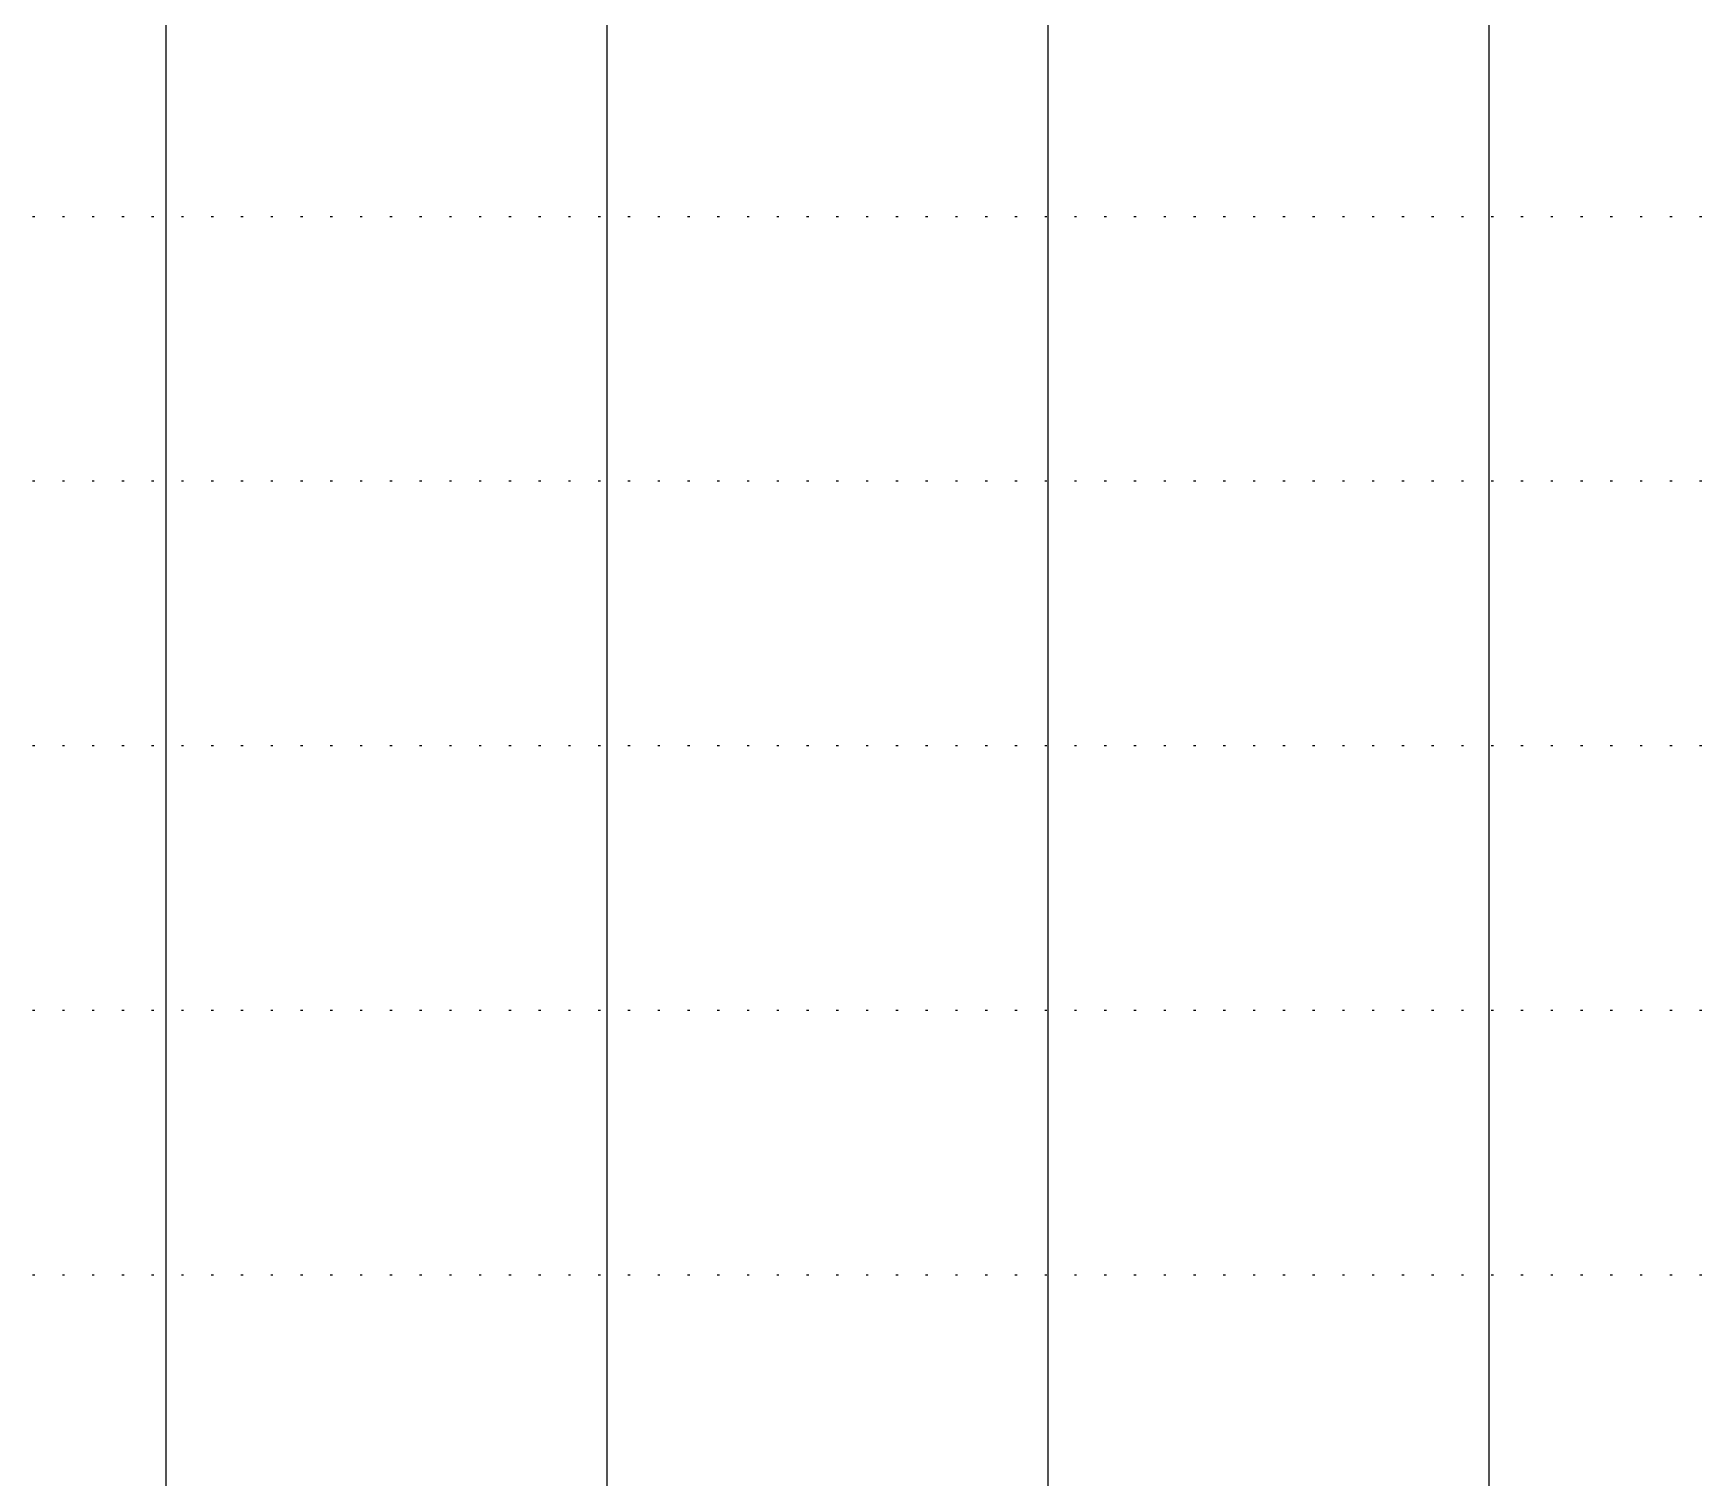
# Model space of a CAD drawing. Header units: millimetres. Extents: x -1499 to 6658, y -12483 to -6008.
# Drawn here: x 1070.1 to 1145.6, y -11462.3 to -11396.8 of the extents above; entities that cross this region are included whole.
import ezdxf

# ---------------------------------------------------------------- set-up
doc = ezdxf.new("R2010")
doc.units = ezdxf.units.MM
doc.linetypes.add('A-DOTLN01H', pattern=[0.125, 0, -0.125])
doc.layers.add('CR-GRID', color=56, linetype='A-DOTLN01H')
doc.layers.add('수직그리드', color=1, linetype='Continuous')

msp = doc.modelspace()

# ---------------------------------------------------------------- linework, layer by layer
at = {"layer": 'CR-GRID', "linetype": 'A-DOTLN01H', "ltscale": 10}
for p, q in [((696.157, -11405.058), (6636.157, -11405.058)), ((696.157, -11417.058), (6636.157, -11417.058)), ((696.157, -11429.058), (6636.157, -11429.058)), ((696.157, -11441.058), (6636.157, -11441.058)), ((696.157, -11453.058), (6636.157, -11453.058))]:
    msp.add_line(p, q, dxfattribs=at)
at = {"layer": '수직그리드'}
for p, q in [((1076.157, -11251.89), (1076.157, -11873.058)), ((1136.157, -11334.126), (1136.157, -11873.058)), ((1096.157, -11334.612), (1096.157, -11873.058)), ((1116.157, -11344.752), (1116.157, -11873.058))]:
    msp.add_line(p, q, dxfattribs=at)

doc.saveas('drawing.dxf')
